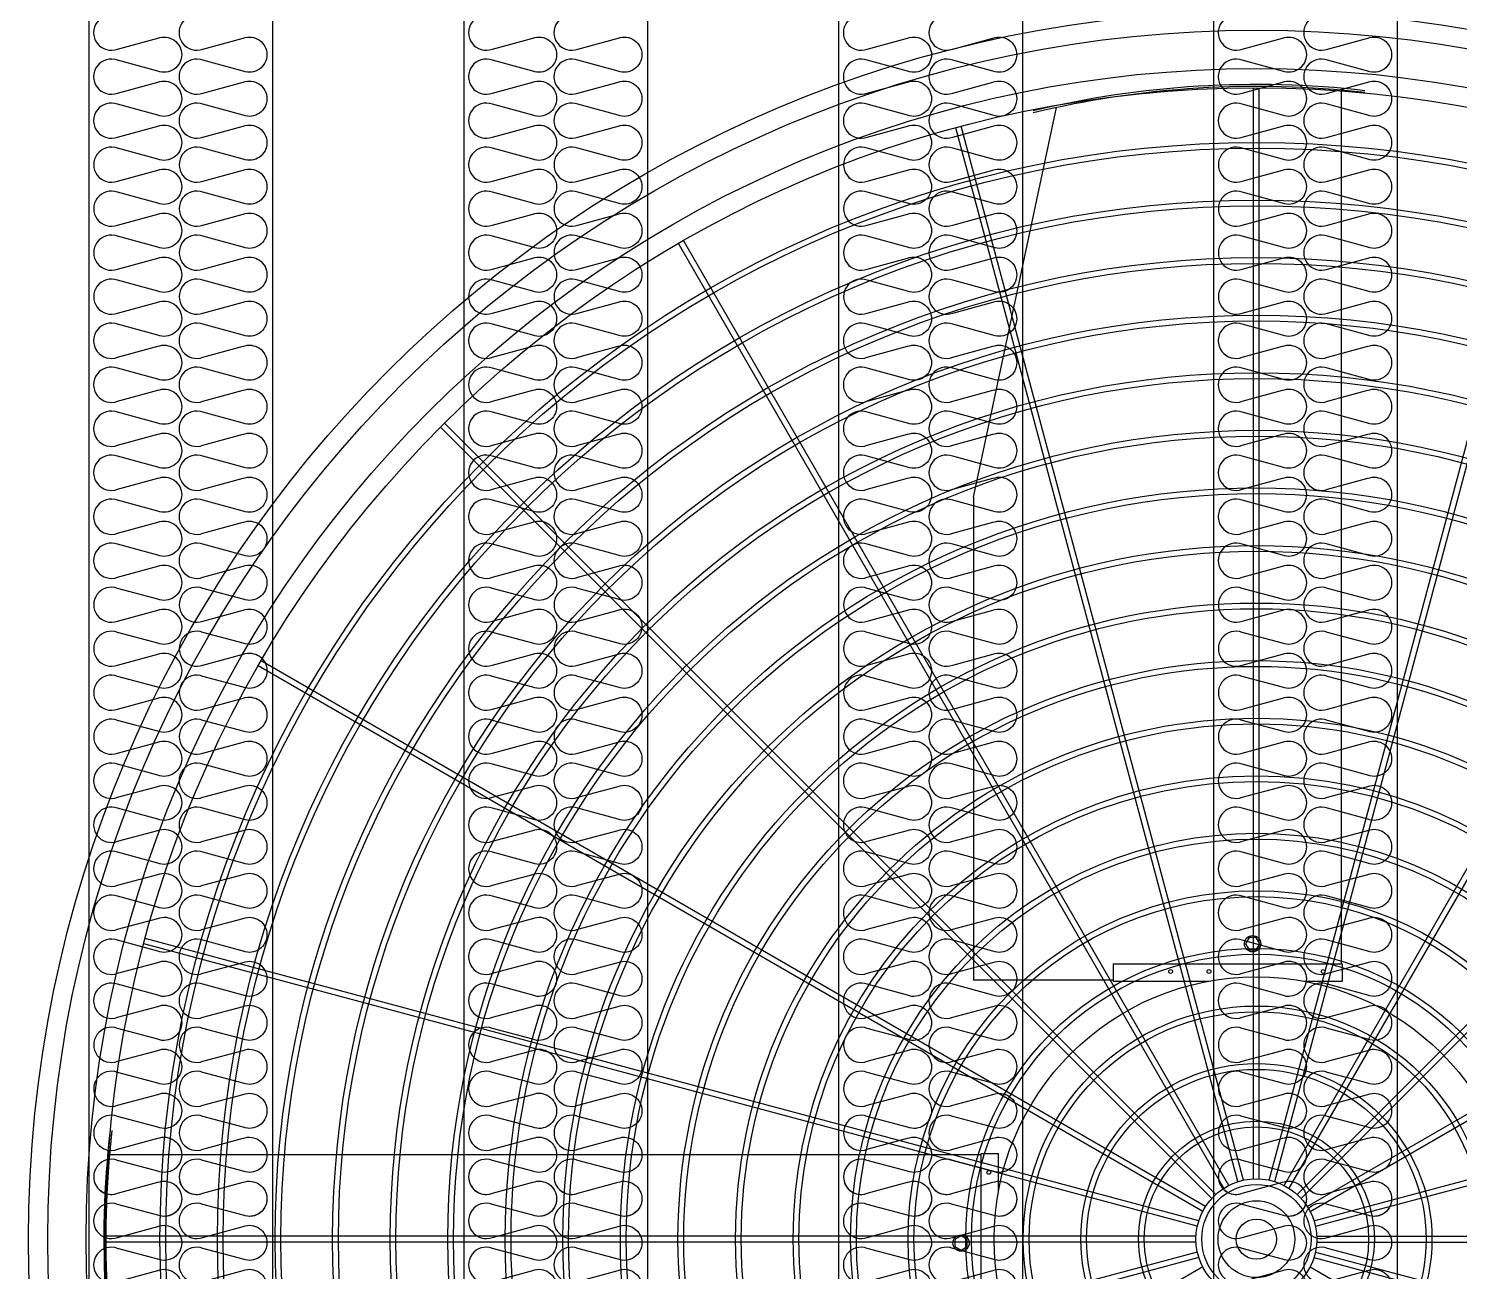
# Model space of a CAD drawing. Header units: millimetres. Extents: x 2911 to 32318, y 2586 to 23381.
# Drawn here: x 7584 to 8752, y 10757 to 11771 of the extents above; entities that cross this region are included whole.
import ezdxf

# ---------------------------------------------------------------- set-up
doc = ezdxf.new("R2010")
doc.units = ezdxf.units.MM
for name, color, linetype in [('LINE', 7, 'Continuous'), ('SMS', 220, 'Continuous'), ('냉각탑', 4, 'Continuous')]:
    doc.layers.add(name, color=color, linetype=linetype)

# ---------------------------------------------------------------- blocks, each defined once
blk = doc.blocks.new('A$C1FB73ED1')
for p, q in [((1277, 1342.9), (1277, 2480)), ((1283, 1342.9), (1283, 2480)), ((1260.8, 1340), (966.5, 2438.3)), ((1266.6, 1341.6), (972.3, 2439.9)), ((1293.4, 1341.6), (1587.7, 2439.9)), ((1299.2, 1340), (1593.5, 2438.3)), ((1245.9, 1333), (677.4, 2317.7)), ((1251.1, 1336), (682.6, 2320.7)), ((1308.9, 1336), (1877.4, 2320.7)), ((1314.1, 1333), (1882.6, 2317.7)), ((1233.4, 1322.4), (429.4, 2126.4)), ((1237.6, 1326.6), (433.6, 2130.6)), ((1322.4, 1326.6), (2126.4, 2130.6)), ((1326.6, 1322.4), (2130.6, 2126.4)), ((1227, 1314.1), (242.3, 1882.6)), ((1333, 1314.1), (2317.7, 1882.6)), ((1224, 1308.9), (239.3, 1877.4)), ((1336, 1308.9), (2320.7, 1877.4)), ((1218.4, 1293.4), (120.1, 1587.7)), ((1220, 1299.2), (121.7, 1593.5)), ((1340, 1299.2), (2438.3, 1593.5)), ((1341.6, 1293.4), (2439.9, 1587.7)), ((1217.1, 1283), (80, 1283)), ((1342.9, 1283), (2480, 1283)), ((1217.1, 1277), (80, 1277)), ((1342.9, 1277), (2480, 1277)), ((1218.4, 1266.6), (120.1, 972.3)), ((1220, 1260.8), (121.7, 966.5)), ((1340, 1260.8), (2438.3, 966.5)), ((1341.6, 1266.6), (2439.9, 972.3)), ((1224, 1251.1), (239.3, 682.6)), ((1336, 1251.1), (2320.7, 682.6))]:
    blk.add_line(p, q)
for radius in [1280, 1260, 1220, 1200]:
    blk.add_circle((1280, 1280), radius)
at = {"ltscale": 5}
for radius in [1143, 1137, 1083, 1077, 1023, 1017, 963, 957, 903, 897, 843, 837, 783, 777, 723, 717, 663, 657, 603, 597, 543, 537, 483, 477, 423, 417, 363, 357, 303, 297, 243, 237, 183, 177, 123, 117, 63, 57, 40, 21]:
    blk.add_circle((1280, 1280), radius, dxfattribs=at)
at = {"color": 7}
blk.add_circle((1280, 1280), 273.5, dxfattribs=at)
at = {"layer": 'LINE', "color": 7}
for p, q in [((1368.2, 2477.5), (1368.2, 1567)), ((985.2, 2053.4), (1071.5, 2459.4)), ((985.2, 2053.4), (985.2, 1550)), ((1130.8, 1567), (1369.4, 1567)), ((1130.8, 1567), (1369.4, 1567)), ((1130.8, 1567), (1130.8, 1549)), ((1130.8, 1567), (1130.8, 1549)), ((1369.4, 1567), (1369.4, 1549)), ((1369.4, 1567), (1369.4, 1549)), ((1130.8, 1550), (985.2, 1550)), ((1130.8, 1550), (985.2, 1550)), ((1130.8, 1549), (1230.5, 1549)), ((1130.8, 1549), (1230.5, 1549)), ((1329.5, 1549), (1369.4, 1549)), ((1329.5, 1549), (1369.4, 1549)), ((84.4, 1368.2), (993, 1368.2)), ((84.4, 1368.2), (993, 1368.2)), ((993, 1130.8), (993, 1369.4)), ((993, 1130.8), (993, 1369.4)), ((993, 1369.4), (1011, 1369.4)), ((993, 1369.4), (1011, 1369.4)), ((993, 1130.8), (993, 1369.4)), ((993, 1130.8), (993, 1369.4)), ((993, 1369.4), (1011, 1369.4)), ((993, 1369.4), (1011, 1369.4)), ((1011, 1329.5), (1011, 1369.4)), ((1011, 1329.5), (1011, 1369.4)), ((1011, 1329.5), (1011, 1369.4)), ((1011, 1329.5), (1011, 1369.4))]:
    blk.add_line(p, q, dxfattribs=at)
for points in [[(1272.3, 1594.4), (1268.5, 1587.9), (1272.3, 1581.4), (1279.8, 1581.4), (1283.5, 1587.9), (1279.8, 1594.4)], [(1272.3, 1594.4), (1268.5, 1587.9), (1272.3, 1581.4), (1279.8, 1581.4), (1283.5, 1587.9), (1279.8, 1594.4)], [(965.6, 1272.3), (972.1, 1268.5), (978.6, 1272.3), (978.6, 1279.8), (972.1, 1283.5), (965.6, 1279.8)], [(965.6, 1272.3), (972.1, 1268.5), (978.6, 1272.3), (978.6, 1279.8), (972.1, 1283.5), (965.6, 1279.8)], [(965.6, 1272.3), (972.1, 1268.5), (978.6, 1272.3), (978.6, 1279.8), (972.1, 1283.5), (965.6, 1279.8)], [(965.6, 1272.3), (972.1, 1268.5), (978.6, 1272.3), (978.6, 1279.8), (972.1, 1283.5), (965.6, 1279.8)]]:
    blk.add_lwpolyline(points, close=True, dxfattribs=at)
for centre, radius in [((1276, 1587.9), 8.5), ((1276, 1587.9), 8.5), ((1190.6, 1559), 2), ((1190.6, 1559), 2), ((1230.6, 1559), 2), ((1230.6, 1559), 2), ((1349.6, 1559), 2), ((1349.6, 1559), 2), ((1001, 1349.6), 2), ((1001, 1349.6), 2), ((1001, 1349.6), 2), ((1001, 1349.6), 2), ((972.1, 1276), 8.5), ((972.1, 1276), 8.5), ((972.1, 1276), 8.5), ((972.1, 1276), 8.5)]:
    blk.add_circle(centre, radius, dxfattribs=at)
for centre, radius, start, end in [((1280, 1483.4), 1000, 83.5007, 103.4595), ((1280, 1483.4), 998, 83.4876, 103.487), ((1078.5, 1280), 1000, 173.5007, 193.4595), ((1078.5, 1280), 998, 173.4876, 193.487)]:
    blk.add_arc(centre, radius, start, end, dxfattribs=at)
blk = doc.blocks.new('3')
at = {"color": 7}
for p, q in [((7633.2, 12271.8), (7633.2, 9311.1)), ((7783.2, 12271.8), (7783.2, 9311.1)), ((7939.2, 12271.8), (7939.2, 9311.1)), ((8089.2, 12271.8), (8089.2, 9311.1)), ((8245.2, 12271.8), (8245.2, 9311.1)), ((8395.2, 12271.8), (8395.2, 9311.1)), ((8551.2, 12271.8), (8551.2, 9311.1)), ((8701.2, 12271.8), (8701.2, 9311.1))]:
    blk.add_line(p, q, dxfattribs=at)
at = {"layer": 'SMS', "color": 5}
for points in [[(7656.6, 11781, 1.449198), (7656.6, 11754.1), (7689.5, 11763, -0.524856), (7709, 11749.6, -0.524856), (7689.5, 11736.2), (7656.6, 11745.1, 1.449198), (7656.6, 11718.2), (7689.5, 11727.1, -0.524856), (7709, 11713.7, -0.524856), (7689.5, 11700.2), (7656.6, 11709.2, 1.449198), (7656.6, 11682.3), (7689.5, 11691.2, -0.524856), (7709, 11677.8, -0.524856), (7689.5, 11664.3), (7656.6, 11673.2, 1.449198), (7656.6, 11646.4), (7689.5, 11655.3, -0.524856), (7709, 11641.9, -0.524856), (7689.5, 11628.4), (7656.6, 11637.3, 1.449198), (7656.6, 11610.5), (7689.5, 11619.4, -0.524856), (7709, 11605.9, -0.524856), (7689.5, 11592.5), (7656.6, 11601.4, 1.449198), (7656.6, 11574.6), (7689.5, 11583.5, -0.524856), (7709, 11570, -0.524856), (7689.5, 11556.6), (7656.6, 11565.5, 1.449198), (7656.6, 11538.7), (7689.5, 11547.6, -0.524856), (7709, 11534.1, -0.524856), (7689.5, 11520.7), (7656.6, 11529.6, 1.449198), (7656.6, 11502.7), (7689.5, 11511.6, -0.524856), (7709, 11498.2, -0.524856), (7689.5, 11484.8), (7656.6, 11493.7, 1.449198), (7656.6, 11466.8), (7689.5, 11475.7, -0.524856), (7709, 11462.3, -0.524856), (7689.5, 11448.9), (7656.6, 11457.8, 1.449198), (7656.6, 11430.9), (7689.5, 11439.8, -0.524856), (7709, 11426.4, -0.524856), (7689.5, 11413), (7656.6, 11421.9, 1.449198), (7656.6, 11395), (7689.5, 11403.9, -0.524856), (7709, 11390.5, -0.524856), (7689.5, 11377.1), (7656.6, 11386, 1.449198), (7656.6, 11359.1), (7689.5, 11368, -0.524856), (7709, 11354.6, -0.524856), (7689.5, 11341.1), (7656.6, 11350.1, 1.449198), (7656.6, 11323.2), (7689.5, 11332.1, -0.524856), (7709, 11318.7, -0.524856), (7689.5, 11305.2), (7656.6, 11314.1, 1.449198), (7656.6, 11287.3), (7689.5, 11296.2, -0.524856), (7709, 11282.8, -0.524856), (7689.5, 11269.3), (7656.6, 11278.2, 1.449198), (7656.6, 11251.4), (7689.5, 11260.3, -0.524856), (7709, 11246.8, -0.524856), (7689.5, 11233.4), (7656.6, 11242.3, 1.449198), (7656.6, 11215.5), (7689.5, 11224.4, -0.524856), (7709, 11210.9, -0.524856), (7689.5, 11197.5), (7656.6, 11206.4, 1.449198), (7656.6, 11179.6), (7689.5, 11188.5, -0.524856), (7709, 11175, -0.524856), (7689.5, 11161.6), (7656.6, 11170.5, 1.449198), (7656.6, 11143.6), (7689.5, 11152.5, -0.524856), (7709, 11139.1, -0.524856), (7689.5, 11125.7), (7656.6, 11134.6, 1.449198), (7656.6, 11107.7), (7689.5, 11116.6, -0.524856), (7709, 11103.2, -0.524856), (7689.5, 11089.8), (7656.6, 11098.7, 1.449198), (7656.6, 11071.8), (7689.5, 11080.7, -0.524856), (7709, 11067.3, -0.524856), (7689.5, 11053.9), (7656.6, 11062.8, 1.449198), (7656.6, 11035.9), (7689.5, 11044.8, -0.524856), (7709, 11031.4, -0.524856), (7689.5, 11018), (7656.6, 11026.9, 1.449198), (7656.6, 11000), (7689.5, 11008.9, -0.524856), (7709, 10995.5, -0.524856), (7689.5, 10982), (7656.6, 10991, 1.449198), (7656.6, 10964.1), (7689.5, 10973, -0.524856), (7709, 10959.6, -0.524856), (7689.5, 10946.1), (7656.6, 10955, 1.449198), (7656.6, 10928.2), (7689.5, 10937.1, -0.524856), (7709, 10923.7, -0.524856), (7689.5, 10910.2), (7656.6, 10919.1, 1.449198), (7656.6, 10892.3), (7689.5, 10901.2, -0.524856), (7709, 10887.7, -0.524856), (7689.5, 10874.3), (7656.6, 10883.2, 1.449198), (7656.6, 10856.4), (7689.5, 10865.3, -0.524856), (7709, 10851.8, -0.524856), (7689.5, 10838.4), (7656.6, 10847.3, 1.449198), (7656.6, 10820.5), (7689.5, 10829.4, -0.524856), (7709, 10815.9, -0.417249), (7694.5, 10801.6)], [(7726.3, 11781, 1.449198), (7726.3, 11754.1), (7759.2, 11763, -0.524856), (7778.6, 11749.6, -0.524856), (7759.2, 11736.2), (7726.3, 11745.1, 1.449198), (7726.3, 11718.2), (7759.2, 11727.1, -0.524856), (7778.6, 11713.7, -0.524856), (7759.2, 11700.2), (7726.3, 11709.2, 1.449198), (7726.3, 11682.3), (7759.2, 11691.2, -0.524856), (7778.6, 11677.8, -0.524856), (7759.2, 11664.3), (7726.3, 11673.2, 1.449198), (7726.3, 11646.4), (7759.2, 11655.3, -0.524856), (7778.6, 11641.9, -0.524856), (7759.2, 11628.4), (7726.3, 11637.3, 1.449198), (7726.3, 11610.5), (7759.2, 11619.4, -0.524856), (7778.6, 11605.9, -0.524856), (7759.2, 11592.5), (7726.3, 11601.4, 1.449198), (7726.3, 11574.6), (7759.2, 11583.5, -0.524856), (7778.6, 11570, -0.524856), (7759.2, 11556.6), (7726.3, 11565.5, 1.449198), (7726.3, 11538.7), (7759.2, 11547.6, -0.524856), (7778.6, 11534.1, -0.524856), (7759.2, 11520.7), (7726.3, 11529.6, 1.449198), (7726.3, 11502.7), (7759.2, 11511.6, -0.524856), (7778.6, 11498.2, -0.524856), (7759.2, 11484.8), (7726.3, 11493.7, 1.449198), (7726.3, 11466.8), (7759.2, 11475.7, -0.524856), (7778.6, 11462.3, -0.524856), (7759.2, 11448.9), (7726.3, 11457.8, 1.449198), (7726.3, 11430.9), (7759.2, 11439.8, -0.524856), (7778.6, 11426.4, -0.524856), (7759.2, 11413), (7726.3, 11421.9, 1.449198), (7726.3, 11395), (7759.2, 11403.9, -0.524856), (7778.6, 11390.5, -0.524856), (7759.2, 11377.1), (7726.3, 11386, 1.449198), (7726.3, 11359.1), (7759.2, 11368, -0.524856), (7778.6, 11354.6, -0.524856), (7759.2, 11341.1), (7726.3, 11350.1, 1.449198), (7726.3, 11323.2), (7759.2, 11332.1, -0.524856), (7778.6, 11318.7, -0.524856), (7759.2, 11305.2), (7726.3, 11314.1, 1.449198), (7726.3, 11287.3), (7759.2, 11296.2, -0.524856), (7778.6, 11282.8, -0.524856), (7759.2, 11269.3), (7726.3, 11278.2, 1.449198), (7726.3, 11251.4), (7759.2, 11260.3, -0.524856), (7778.6, 11246.8, -0.524856), (7759.2, 11233.4), (7726.3, 11242.3, 1.449198), (7726.3, 11215.5), (7759.2, 11224.4, -0.524856), (7778.6, 11210.9, -0.524856), (7759.2, 11197.5), (7726.3, 11206.4, 1.449198), (7726.3, 11179.6), (7759.2, 11188.5, -0.524856), (7778.6, 11175, -0.524856), (7759.2, 11161.6), (7726.3, 11170.5, 1.449198), (7726.3, 11143.6), (7759.2, 11152.5, -0.524856), (7778.6, 11139.1, -0.524856), (7759.2, 11125.7), (7726.3, 11134.6, 1.449198), (7726.3, 11107.7), (7759.2, 11116.6, -0.524856), (7778.6, 11103.2, -0.524856), (7759.2, 11089.8), (7726.3, 11098.7, 1.449198), (7726.3, 11071.8), (7759.2, 11080.7, -0.524856), (7778.6, 11067.3, -0.524856), (7759.2, 11053.9), (7726.3, 11062.8, 1.449198), (7726.3, 11035.9), (7759.2, 11044.8, -0.524856), (7778.6, 11031.4, -0.524856), (7759.2, 11018), (7726.3, 11026.9, 1.449198), (7726.3, 11000), (7759.2, 11008.9, -0.524856), (7778.6, 10995.5, -0.524856), (7759.2, 10982), (7726.3, 10991, 1.449198), (7726.3, 10964.1), (7759.2, 10973, -0.524856), (7778.6, 10959.6, -0.524856), (7759.2, 10946.1), (7726.3, 10955, 1.449198), (7726.3, 10928.2), (7759.2, 10937.1, -0.524856), (7778.6, 10923.7, -0.524856), (7759.2, 10910.2), (7726.3, 10919.1, 1.449198), (7726.3, 10892.3), (7759.2, 10901.2, -0.524856), (7778.6, 10887.7, -0.524856), (7759.2, 10874.3), (7726.3, 10883.2, 1.449198), (7726.3, 10856.4), (7759.2, 10865.3, -0.524856), (7778.6, 10851.8, -0.524856), (7759.2, 10838.4), (7726.3, 10847.3, 1.449198), (7726.3, 10820.5), (7759.2, 10829.4, -0.524856), (7778.6, 10815.9, -0.417249), (7764.1, 10801.6)], [(7962.6, 11781, 1.449198), (7962.6, 11754.1), (7995.5, 11763, -0.524856), (8015, 11749.6, -0.524856), (7995.5, 11736.2), (7962.6, 11745.1, 1.449198), (7962.6, 11718.2), (7995.5, 11727.1, -0.524856), (8015, 11713.7, -0.524856), (7995.5, 11700.2), (7962.6, 11709.2, 1.449198), (7962.6, 11682.3), (7995.5, 11691.2, -0.524856), (8015, 11677.8, -0.524856), (7995.5, 11664.3), (7962.6, 11673.2, 1.449198), (7962.6, 11646.4), (7995.5, 11655.3, -0.524856), (8015, 11641.9, -0.524856), (7995.5, 11628.4), (7962.6, 11637.3, 1.449198), (7962.6, 11610.5), (7995.5, 11619.4, -0.524856), (8015, 11605.9, -0.524856), (7995.5, 11592.5), (7962.6, 11601.4, 1.449198), (7962.6, 11574.6), (7995.5, 11583.5, -0.524856), (8015, 11570, -0.524856), (7995.5, 11556.6), (7962.6, 11565.5, 1.449198), (7962.6, 11538.7), (7995.5, 11547.6, -0.524856), (8015, 11534.1, -0.524856), (7995.5, 11520.7), (7962.6, 11529.6, 1.449198), (7962.6, 11502.7), (7995.5, 11511.6, -0.524856), (8015, 11498.2, -0.524856), (7995.5, 11484.8), (7962.6, 11493.7, 1.449198), (7962.6, 11466.8), (7995.5, 11475.7, -0.524856), (8015, 11462.3, -0.524856), (7995.5, 11448.9), (7962.6, 11457.8, 1.449198), (7962.6, 11430.9), (7995.5, 11439.8, -0.524856), (8015, 11426.4, -0.524856), (7995.5, 11413), (7962.6, 11421.9, 1.449198), (7962.6, 11395), (7995.5, 11403.9, -0.524856), (8015, 11390.5, -0.524856), (7995.5, 11377.1), (7962.6, 11386, 1.449198), (7962.6, 11359.1), (7995.5, 11368, -0.524856), (8015, 11354.6, -0.524856), (7995.5, 11341.1), (7962.6, 11350.1, 1.449198), (7962.6, 11323.2), (7995.5, 11332.1, -0.524856), (8015, 11318.7, -0.524856), (7995.5, 11305.2), (7962.6, 11314.1, 1.449198), (7962.6, 11287.3), (7995.5, 11296.2, -0.524856), (8015, 11282.8, -0.524856), (7995.5, 11269.3), (7962.6, 11278.2, 1.449198), (7962.6, 11251.4), (7995.5, 11260.3, -0.524856), (8015, 11246.8, -0.524856), (7995.5, 11233.4), (7962.6, 11242.3, 1.449198), (7962.6, 11215.5), (7995.5, 11224.4, -0.524856), (8015, 11210.9, -0.524856), (7995.5, 11197.5), (7962.6, 11206.4, 1.449198), (7962.6, 11179.6), (7995.5, 11188.5, -0.524856), (8015, 11175, -0.524856), (7995.5, 11161.6), (7962.6, 11170.5, 1.449198), (7962.6, 11143.6), (7995.5, 11152.5, -0.524856), (8015, 11139.1, -0.524856), (7995.5, 11125.7), (7962.6, 11134.6, 1.449198), (7962.6, 11107.7), (7995.5, 11116.6, -0.524856), (8015, 11103.2, -0.524856), (7995.5, 11089.8), (7962.6, 11098.7, 1.449198), (7962.6, 11071.8), (7995.5, 11080.7, -0.524856), (8015, 11067.3, -0.524856), (7995.5, 11053.9), (7962.6, 11062.8, 1.449198), (7962.6, 11035.9), (7995.5, 11044.8, -0.524856), (8015, 11031.4, -0.524856), (7995.5, 11018), (7962.6, 11026.9, 1.449198), (7962.6, 11000), (7995.5, 11008.9, -0.524856), (8015, 10995.5, -0.524856), (7995.5, 10982), (7962.6, 10991, 1.449198), (7962.6, 10964.1), (7995.5, 10973, -0.524856), (8015, 10959.6, -0.524856), (7995.5, 10946.1), (7962.6, 10955, 1.449198), (7962.6, 10928.2), (7995.5, 10937.1, -0.524856), (8015, 10923.7, -0.524856), (7995.5, 10910.2), (7962.6, 10919.1, 1.449198), (7962.6, 10892.3), (7995.5, 10901.2, -0.524856), (8015, 10887.7, -0.524856), (7995.5, 10874.3), (7962.6, 10883.2, 1.449198), (7962.6, 10856.4), (7995.5, 10865.3, -0.524856), (8015, 10851.8, -0.524856), (7995.5, 10838.4), (7962.6, 10847.3, 1.449198), (7962.6, 10820.5), (7995.5, 10829.4, -0.524856), (8015, 10815.9, -0.417249), (8000.5, 10801.6)], [(8032.3, 11781, 1.449198), (8032.3, 11754.1), (8065.2, 11763, -0.524856), (8084.6, 11749.6, -0.524856), (8065.2, 11736.2), (8032.3, 11745.1, 1.449198), (8032.3, 11718.2), (8065.2, 11727.1, -0.524856), (8084.6, 11713.7, -0.524856), (8065.2, 11700.2), (8032.3, 11709.2, 1.449198), (8032.3, 11682.3), (8065.2, 11691.2, -0.524856), (8084.6, 11677.8, -0.524856), (8065.2, 11664.3), (8032.3, 11673.2, 1.449198), (8032.3, 11646.4), (8065.2, 11655.3, -0.524856), (8084.6, 11641.9, -0.524856), (8065.2, 11628.4), (8032.3, 11637.3, 1.449198), (8032.3, 11610.5), (8065.2, 11619.4, -0.524856), (8084.6, 11605.9, -0.524856), (8065.2, 11592.5), (8032.3, 11601.4, 1.449198), (8032.3, 11574.6), (8065.2, 11583.5, -0.524856), (8084.6, 11570, -0.524856), (8065.2, 11556.6), (8032.3, 11565.5, 1.449198), (8032.3, 11538.7), (8065.2, 11547.6, -0.524856), (8084.6, 11534.1, -0.524856), (8065.2, 11520.7), (8032.3, 11529.6, 1.449198), (8032.3, 11502.7), (8065.2, 11511.6, -0.524856), (8084.6, 11498.2, -0.524856), (8065.2, 11484.8), (8032.3, 11493.7, 1.449198), (8032.3, 11466.8), (8065.2, 11475.7, -0.524856), (8084.6, 11462.3, -0.524856), (8065.2, 11448.9), (8032.3, 11457.8, 1.449198), (8032.3, 11430.9), (8065.2, 11439.8, -0.524856), (8084.6, 11426.4, -0.524856), (8065.2, 11413), (8032.3, 11421.9, 1.449198), (8032.3, 11395), (8065.2, 11403.9, -0.524856), (8084.6, 11390.5, -0.524856), (8065.2, 11377.1), (8032.3, 11386, 1.449198), (8032.3, 11359.1), (8065.2, 11368, -0.524856), (8084.6, 11354.6, -0.524856), (8065.2, 11341.1), (8032.3, 11350.1, 1.449198), (8032.3, 11323.2), (8065.2, 11332.1, -0.524856), (8084.6, 11318.7, -0.524856), (8065.2, 11305.2), (8032.3, 11314.1, 1.449198), (8032.3, 11287.3), (8065.2, 11296.2, -0.524856), (8084.6, 11282.8, -0.524856), (8065.2, 11269.3), (8032.3, 11278.2, 1.449198), (8032.3, 11251.4), (8065.2, 11260.3, -0.524856), (8084.6, 11246.8, -0.524856), (8065.2, 11233.4), (8032.3, 11242.3, 1.449198), (8032.3, 11215.5), (8065.2, 11224.4, -0.524856), (8084.6, 11210.9, -0.524856), (8065.2, 11197.5), (8032.3, 11206.4, 1.449198), (8032.3, 11179.6), (8065.2, 11188.5, -0.524856), (8084.6, 11175, -0.524856), (8065.2, 11161.6), (8032.3, 11170.5, 1.449198), (8032.3, 11143.6), (8065.2, 11152.5, -0.524856), (8084.6, 11139.1, -0.524856), (8065.2, 11125.7), (8032.3, 11134.6, 1.449198), (8032.3, 11107.7), (8065.2, 11116.6, -0.524856), (8084.6, 11103.2, -0.524856), (8065.2, 11089.8), (8032.3, 11098.7, 1.449198), (8032.3, 11071.8), (8065.2, 11080.7, -0.524856), (8084.6, 11067.3, -0.524856), (8065.2, 11053.9), (8032.3, 11062.8, 1.449198), (8032.3, 11035.9), (8065.2, 11044.8, -0.524856), (8084.6, 11031.4, -0.524856), (8065.2, 11018), (8032.3, 11026.9, 1.449198), (8032.3, 11000), (8065.2, 11008.9, -0.524856), (8084.6, 10995.5, -0.524856), (8065.2, 10982), (8032.3, 10991, 1.449198), (8032.3, 10964.1), (8065.2, 10973, -0.524856), (8084.6, 10959.6, -0.524856), (8065.2, 10946.1), (8032.3, 10955, 1.449198), (8032.3, 10928.2), (8065.2, 10937.1, -0.524856), (8084.6, 10923.7, -0.524856), (8065.2, 10910.2), (8032.3, 10919.1, 1.449198), (8032.3, 10892.3), (8065.2, 10901.2, -0.524856), (8084.6, 10887.7, -0.524856), (8065.2, 10874.3), (8032.3, 10883.2, 1.449198), (8032.3, 10856.4), (8065.2, 10865.3, -0.524856), (8084.6, 10851.8, -0.524856), (8065.2, 10838.4), (8032.3, 10847.3, 1.449198), (8032.3, 10820.5), (8065.2, 10829.4, -0.524856), (8084.6, 10815.9, -0.417249), (8070.1, 10801.6)], [(8268.6, 11781, 1.449198), (8268.6, 11754.1), (8301.5, 11763, -0.524856), (8321, 11749.6, -0.524856), (8301.5, 11736.2), (8268.6, 11745.1, 1.449198), (8268.6, 11718.2), (8301.5, 11727.1, -0.524856), (8321, 11713.7, -0.524856), (8301.5, 11700.2), (8268.6, 11709.2, 1.449198), (8268.6, 11682.3), (8301.5, 11691.2, -0.524856), (8321, 11677.8, -0.524856), (8301.5, 11664.3), (8268.6, 11673.2, 1.449198), (8268.6, 11646.4), (8301.5, 11655.3, -0.524856), (8321, 11641.9, -0.524856), (8301.5, 11628.4), (8268.6, 11637.3, 1.449198), (8268.6, 11610.5), (8301.5, 11619.4, -0.524856), (8321, 11605.9, -0.524856), (8301.5, 11592.5), (8268.6, 11601.4, 1.449198), (8268.6, 11574.6), (8301.5, 11583.5, -0.524856), (8321, 11570, -0.524856), (8301.5, 11556.6), (8268.6, 11565.5, 1.449198), (8268.6, 11538.7), (8301.5, 11547.6, -0.524856), (8321, 11534.1, -0.524856), (8301.5, 11520.7), (8268.6, 11529.6, 1.449198), (8268.6, 11502.7), (8301.5, 11511.6, -0.524856), (8321, 11498.2, -0.524856), (8301.5, 11484.8), (8268.6, 11493.7, 1.449198), (8268.6, 11466.8), (8301.5, 11475.7, -0.524856), (8321, 11462.3, -0.524856), (8301.5, 11448.9), (8268.6, 11457.8, 1.449198), (8268.6, 11430.9), (8301.5, 11439.8, -0.524856), (8321, 11426.4, -0.524856), (8301.5, 11413), (8268.6, 11421.9, 1.449198), (8268.6, 11395), (8301.5, 11403.9, -0.524856), (8321, 11390.5, -0.524856), (8301.5, 11377.1), (8268.6, 11386, 1.449198), (8268.6, 11359.1), (8301.5, 11368, -0.524856), (8321, 11354.6, -0.524856), (8301.5, 11341.1), (8268.6, 11350.1, 1.449198), (8268.6, 11323.2), (8301.5, 11332.1, -0.524856), (8321, 11318.7, -0.524856), (8301.5, 11305.2), (8268.6, 11314.1, 1.449198), (8268.6, 11287.3), (8301.5, 11296.2, -0.524856), (8321, 11282.8, -0.524856), (8301.5, 11269.3), (8268.6, 11278.2, 1.449198), (8268.6, 11251.4), (8301.5, 11260.3, -0.524856), (8321, 11246.8, -0.524856), (8301.5, 11233.4), (8268.6, 11242.3, 1.449198), (8268.6, 11215.5), (8301.5, 11224.4, -0.524856), (8321, 11210.9, -0.524856), (8301.5, 11197.5), (8268.6, 11206.4, 1.449198), (8268.6, 11179.6), (8301.5, 11188.5, -0.524856), (8321, 11175, -0.524856), (8301.5, 11161.6), (8268.6, 11170.5, 1.449198), (8268.6, 11143.6), (8301.5, 11152.5, -0.524856), (8321, 11139.1, -0.524856), (8301.5, 11125.7), (8268.6, 11134.6, 1.449198), (8268.6, 11107.7), (8301.5, 11116.6, -0.524856), (8321, 11103.2, -0.524856), (8301.5, 11089.8), (8268.6, 11098.7, 1.449198), (8268.6, 11071.8), (8301.5, 11080.7, -0.524856), (8321, 11067.3, -0.524856), (8301.5, 11053.9), (8268.6, 11062.8, 1.449198), (8268.6, 11035.9), (8301.5, 11044.8, -0.524856), (8321, 11031.4, -0.524856), (8301.5, 11018), (8268.6, 11026.9, 1.449198), (8268.6, 11000), (8301.5, 11008.9, -0.524856), (8321, 10995.5, -0.524856), (8301.5, 10982), (8268.6, 10991, 1.449198), (8268.6, 10964.1), (8301.5, 10973, -0.524856), (8321, 10959.6, -0.524856), (8301.5, 10946.1), (8268.6, 10955, 1.449198), (8268.6, 10928.2), (8301.5, 10937.1, -0.524856), (8321, 10923.7, -0.524856), (8301.5, 10910.2), (8268.6, 10919.1, 1.449198), (8268.6, 10892.3), (8301.5, 10901.2, -0.524856), (8321, 10887.7, -0.524856), (8301.5, 10874.3), (8268.6, 10883.2, 1.449198), (8268.6, 10856.4), (8301.5, 10865.3, -0.524856), (8321, 10851.8, -0.524856), (8301.5, 10838.4), (8268.6, 10847.3, 1.449198), (8268.6, 10820.5), (8301.5, 10829.4, -0.524856), (8321, 10815.9, -0.417249), (8306.5, 10801.6)], [(8338.3, 11781, 1.449198), (8338.3, 11754.1), (8371.2, 11763, -0.524856), (8390.6, 11749.6, -0.524856), (8371.2, 11736.2), (8338.3, 11745.1, 1.449198), (8338.3, 11718.2), (8371.2, 11727.1, -0.524856), (8390.6, 11713.7, -0.524856), (8371.2, 11700.2), (8338.3, 11709.2, 1.449198), (8338.3, 11682.3), (8371.2, 11691.2, -0.524856), (8390.6, 11677.8, -0.524856), (8371.2, 11664.3), (8338.3, 11673.2, 1.449198), (8338.3, 11646.4), (8371.2, 11655.3, -0.524856), (8390.6, 11641.9, -0.524856), (8371.2, 11628.4), (8338.3, 11637.3, 1.449198), (8338.3, 11610.5), (8371.2, 11619.4, -0.524856), (8390.6, 11605.9, -0.524856), (8371.2, 11592.5), (8338.3, 11601.4, 1.449198), (8338.3, 11574.6), (8371.2, 11583.5, -0.524856), (8390.6, 11570, -0.524856), (8371.2, 11556.6), (8338.3, 11565.5, 1.449198), (8338.3, 11538.7), (8371.2, 11547.6, -0.524856), (8390.6, 11534.1, -0.524856), (8371.2, 11520.7), (8338.3, 11529.6, 1.449198), (8338.3, 11502.7), (8371.2, 11511.6, -0.524856), (8390.6, 11498.2, -0.524856), (8371.2, 11484.8), (8338.3, 11493.7, 1.449198), (8338.3, 11466.8), (8371.2, 11475.7, -0.524856), (8390.6, 11462.3, -0.524856), (8371.2, 11448.9), (8338.3, 11457.8, 1.449198), (8338.3, 11430.9), (8371.2, 11439.8, -0.524856), (8390.6, 11426.4, -0.524856), (8371.2, 11413), (8338.3, 11421.9, 1.449198), (8338.3, 11395), (8371.2, 11403.9, -0.524856), (8390.6, 11390.5, -0.524856), (8371.2, 11377.1), (8338.3, 11386, 1.449198), (8338.3, 11359.1), (8371.2, 11368, -0.524856), (8390.6, 11354.6, -0.524856), (8371.2, 11341.1), (8338.3, 11350.1, 1.449198), (8338.3, 11323.2), (8371.2, 11332.1, -0.524856), (8390.6, 11318.7, -0.524856), (8371.2, 11305.2), (8338.3, 11314.1, 1.449198), (8338.3, 11287.3), (8371.2, 11296.2, -0.524856), (8390.6, 11282.8, -0.524856), (8371.2, 11269.3), (8338.3, 11278.2, 1.449198), (8338.3, 11251.4), (8371.2, 11260.3, -0.524856), (8390.6, 11246.8, -0.524856), (8371.2, 11233.4), (8338.3, 11242.3, 1.449198), (8338.3, 11215.5), (8371.2, 11224.4, -0.524856), (8390.6, 11210.9, -0.524856), (8371.2, 11197.5), (8338.3, 11206.4, 1.449198), (8338.3, 11179.6), (8371.2, 11188.5, -0.524856), (8390.6, 11175, -0.524856), (8371.2, 11161.6), (8338.3, 11170.5, 1.449198), (8338.3, 11143.6), (8371.2, 11152.5, -0.524856), (8390.6, 11139.1, -0.524856), (8371.2, 11125.7), (8338.3, 11134.6, 1.449198), (8338.3, 11107.7), (8371.2, 11116.6, -0.524856), (8390.6, 11103.2, -0.524856), (8371.2, 11089.8), (8338.3, 11098.7, 1.449198), (8338.3, 11071.8), (8371.2, 11080.7, -0.524856), (8390.6, 11067.3, -0.524856), (8371.2, 11053.9), (8338.3, 11062.8, 1.449198), (8338.3, 11035.9), (8371.2, 11044.8, -0.524856), (8390.6, 11031.4, -0.524856), (8371.2, 11018), (8338.3, 11026.9, 1.449198), (8338.3, 11000), (8371.2, 11008.9, -0.524856), (8390.6, 10995.5, -0.524856), (8371.2, 10982), (8338.3, 10991, 1.449198), (8338.3, 10964.1), (8371.2, 10973, -0.524856), (8390.6, 10959.6, -0.524856), (8371.2, 10946.1), (8338.3, 10955, 1.449198), (8338.3, 10928.2), (8371.2, 10937.1, -0.524856), (8390.6, 10923.7, -0.524856), (8371.2, 10910.2), (8338.3, 10919.1, 1.449198), (8338.3, 10892.3), (8371.2, 10901.2, -0.524856), (8390.6, 10887.7, -0.524856), (8371.2, 10874.3), (8338.3, 10883.2, 1.449198), (8338.3, 10856.4), (8371.2, 10865.3, -0.524856), (8390.6, 10851.8, -0.524856), (8371.2, 10838.4), (8338.3, 10847.3, 1.449198), (8338.3, 10820.5), (8371.2, 10829.4, -0.524856), (8390.6, 10815.9, -0.417249), (8376.1, 10801.6)], [(8574.6, 11781, 1.449198), (8574.6, 11754.1), (8607.5, 11763, -0.524856), (8627, 11749.6, -0.524856), (8607.5, 11736.2), (8574.6, 11745.1, 1.449198), (8574.6, 11718.2), (8607.5, 11727.1, -0.524856), (8627, 11713.7, -0.524856), (8607.5, 11700.2), (8574.6, 11709.2, 1.449198), (8574.6, 11682.3), (8607.5, 11691.2, -0.524856), (8627, 11677.8, -0.524856), (8607.5, 11664.3), (8574.6, 11673.2, 1.449198), (8574.6, 11646.4), (8607.5, 11655.3, -0.524856), (8627, 11641.9, -0.524856), (8607.5, 11628.4), (8574.6, 11637.3, 1.449198), (8574.6, 11610.5), (8607.5, 11619.4, -0.524856), (8627, 11605.9, -0.524856), (8607.5, 11592.5), (8574.6, 11601.4, 1.449198), (8574.6, 11574.6), (8607.5, 11583.5, -0.524856), (8627, 11570, -0.524856), (8607.5, 11556.6), (8574.6, 11565.5, 1.449198), (8574.6, 11538.7), (8607.5, 11547.6, -0.524856), (8627, 11534.1, -0.524856), (8607.5, 11520.7), (8574.6, 11529.6, 1.449198), (8574.6, 11502.7), (8607.5, 11511.6, -0.524856), (8627, 11498.2, -0.524856), (8607.5, 11484.8), (8574.6, 11493.7, 1.449198), (8574.6, 11466.8), (8607.5, 11475.7, -0.524856), (8627, 11462.3, -0.524856), (8607.5, 11448.9), (8574.6, 11457.8, 1.449198), (8574.6, 11430.9), (8607.5, 11439.8, -0.524856), (8627, 11426.4, -0.524856), (8607.5, 11413), (8574.6, 11421.9, 1.449198), (8574.6, 11395), (8607.5, 11403.9, -0.524856), (8627, 11390.5, -0.524856), (8607.5, 11377.1), (8574.6, 11386, 1.449198), (8574.6, 11359.1), (8607.5, 11368, -0.524856), (8627, 11354.6, -0.524856), (8607.5, 11341.1), (8574.6, 11350.1, 1.449198), (8574.6, 11323.2), (8607.5, 11332.1, -0.524856), (8627, 11318.7, -0.524856), (8607.5, 11305.2), (8574.6, 11314.1, 1.449198), (8574.6, 11287.3), (8607.5, 11296.2, -0.524856), (8627, 11282.8, -0.524856), (8607.5, 11269.3), (8574.6, 11278.2, 1.449198), (8574.6, 11251.4), (8607.5, 11260.3, -0.524856), (8627, 11246.8, -0.524856), (8607.5, 11233.4), (8574.6, 11242.3, 1.449198), (8574.6, 11215.5), (8607.5, 11224.4, -0.524856), (8627, 11210.9, -0.524856), (8607.5, 11197.5), (8574.6, 11206.4, 1.449198), (8574.6, 11179.6), (8607.5, 11188.5, -0.524856), (8627, 11175, -0.524856), (8607.5, 11161.6), (8574.6, 11170.5, 1.449198), (8574.6, 11143.6), (8607.5, 11152.5, -0.524856), (8627, 11139.1, -0.524856), (8607.5, 11125.7), (8574.6, 11134.6, 1.449198), (8574.6, 11107.7), (8607.5, 11116.6, -0.524856), (8627, 11103.2, -0.524856), (8607.5, 11089.8), (8574.6, 11098.7, 1.449198), (8574.6, 11071.8), (8607.5, 11080.7, -0.524856), (8627, 11067.3, -0.524856), (8607.5, 11053.9), (8574.6, 11062.8, 1.449198), (8574.6, 11035.9), (8607.5, 11044.8, -0.524856), (8627, 11031.4, -0.524856), (8607.5, 11018), (8574.6, 11026.9, 1.449198), (8574.6, 11000), (8607.5, 11008.9, -0.524856), (8627, 10995.5, -0.524856), (8607.5, 10982), (8574.6, 10991, 1.449198), (8574.6, 10964.1), (8607.5, 10973, -0.524856), (8627, 10959.6, -0.524856), (8607.5, 10946.1), (8574.6, 10955, 1.449198), (8574.6, 10928.2), (8607.5, 10937.1, -0.524856), (8627, 10923.7, -0.524856), (8607.5, 10910.2), (8574.6, 10919.1, 1.449198), (8574.6, 10892.3), (8607.5, 10901.2, -0.524856), (8627, 10887.7, -0.524856), (8607.5, 10874.3), (8574.6, 10883.2, 1.449198), (8574.6, 10856.4), (8607.5, 10865.3, -0.524856), (8627, 10851.8, -0.524856), (8607.5, 10838.4), (8574.6, 10847.3, 1.449198), (8574.6, 10820.5), (8607.5, 10829.4, -0.524856), (8627, 10815.9, -0.417249), (8612.5, 10801.6)], [(8644.3, 11781, 1.449198), (8644.3, 11754.1), (8677.2, 11763, -0.524856), (8696.6, 11749.6, -0.524856), (8677.2, 11736.2), (8644.3, 11745.1, 1.449198), (8644.3, 11718.2), (8677.2, 11727.1, -0.524856), (8696.6, 11713.7, -0.524856), (8677.2, 11700.2), (8644.3, 11709.2, 1.449198), (8644.3, 11682.3), (8677.2, 11691.2, -0.524856), (8696.6, 11677.8, -0.524856), (8677.2, 11664.3), (8644.3, 11673.2, 1.449198), (8644.3, 11646.4), (8677.2, 11655.3, -0.524856), (8696.6, 11641.9, -0.524856), (8677.2, 11628.4), (8644.3, 11637.3, 1.449198), (8644.3, 11610.5), (8677.2, 11619.4, -0.524856), (8696.6, 11605.9, -0.524856), (8677.2, 11592.5), (8644.3, 11601.4, 1.449198), (8644.3, 11574.6), (8677.2, 11583.5, -0.524856), (8696.6, 11570, -0.524856), (8677.2, 11556.6), (8644.3, 11565.5, 1.449198), (8644.3, 11538.7), (8677.2, 11547.6, -0.524856), (8696.6, 11534.1, -0.524856), (8677.2, 11520.7), (8644.3, 11529.6, 1.449198), (8644.3, 11502.7), (8677.2, 11511.6, -0.524856), (8696.6, 11498.2, -0.524856), (8677.2, 11484.8), (8644.3, 11493.7, 1.449198), (8644.3, 11466.8), (8677.2, 11475.7, -0.524856), (8696.6, 11462.3, -0.524856), (8677.2, 11448.9), (8644.3, 11457.8, 1.449198), (8644.3, 11430.9), (8677.2, 11439.8, -0.524856), (8696.6, 11426.4, -0.524856), (8677.2, 11413), (8644.3, 11421.9, 1.449198), (8644.3, 11395), (8677.2, 11403.9, -0.524856), (8696.6, 11390.5, -0.524856), (8677.2, 11377.1), (8644.3, 11386, 1.449198), (8644.3, 11359.1), (8677.2, 11368, -0.524856), (8696.6, 11354.6, -0.524856), (8677.2, 11341.1), (8644.3, 11350.1, 1.449198), (8644.3, 11323.2), (8677.2, 11332.1, -0.524856), (8696.6, 11318.7, -0.524856), (8677.2, 11305.2), (8644.3, 11314.1, 1.449198), (8644.3, 11287.3), (8677.2, 11296.2, -0.524856), (8696.6, 11282.8, -0.524856), (8677.2, 11269.3), (8644.3, 11278.2, 1.449198), (8644.3, 11251.4), (8677.2, 11260.3, -0.524856), (8696.6, 11246.8, -0.524856), (8677.2, 11233.4), (8644.3, 11242.3, 1.449198), (8644.3, 11215.5), (8677.2, 11224.4, -0.524856), (8696.6, 11210.9, -0.524856), (8677.2, 11197.5), (8644.3, 11206.4, 1.449198), (8644.3, 11179.6), (8677.2, 11188.5, -0.524856), (8696.6, 11175, -0.524856), (8677.2, 11161.6), (8644.3, 11170.5, 1.449198), (8644.3, 11143.6), (8677.2, 11152.5, -0.524856), (8696.6, 11139.1, -0.524856), (8677.2, 11125.7), (8644.3, 11134.6, 1.449198), (8644.3, 11107.7), (8677.2, 11116.6, -0.524856), (8696.6, 11103.2, -0.524856), (8677.2, 11089.8), (8644.3, 11098.7, 1.449198), (8644.3, 11071.8), (8677.2, 11080.7, -0.524856), (8696.6, 11067.3, -0.524856), (8677.2, 11053.9), (8644.3, 11062.8, 1.449198), (8644.3, 11035.9), (8677.2, 11044.8, -0.524856), (8696.6, 11031.4, -0.524856), (8677.2, 11018), (8644.3, 11026.9, 1.449198), (8644.3, 11000), (8677.2, 11008.9, -0.524856), (8696.6, 10995.5, -0.524856), (8677.2, 10982), (8644.3, 10991, 1.449198), (8644.3, 10964.1), (8677.2, 10973, -0.524856), (8696.6, 10959.6, -0.524856), (8677.2, 10946.1), (8644.3, 10955, 1.449198), (8644.3, 10928.2), (8677.2, 10937.1, -0.524856), (8696.6, 10923.7, -0.524856), (8677.2, 10910.2), (8644.3, 10919.1, 1.449198), (8644.3, 10892.3), (8677.2, 10901.2, -0.524856), (8696.6, 10887.7, -0.524856), (8677.2, 10874.3), (8644.3, 10883.2, 1.449198), (8644.3, 10856.4), (8677.2, 10865.3, -0.524856), (8696.6, 10851.8, -0.524856), (8677.2, 10838.4), (8644.3, 10847.3, 1.449198), (8644.3, 10820.5), (8677.2, 10829.4, -0.524856), (8696.6, 10815.9, -0.417249), (8682.1, 10801.6)], [(7637.6, 10830.3, 0.446849), (7656.6, 10820.5), (7689.5, 10829.4, -0.524856), (7709, 10815.9, -0.524856), (7689.5, 10802.5), (7656.6, 10811.4, 1.449198), (7656.6, 10784.5), (7689.5, 10793.4, -0.524856), (7709, 10780, -0.524856), (7689.5, 10766.6), (7656.6, 10775.5, 1.449198), (7656.6, 10748.6), (7689.5, 10757.5, -0.524856), (7709, 10744.1, -0.524856)], [(7707.3, 10830.3, 0.446849), (7726.3, 10820.5), (7759.2, 10829.4, -0.524856), (7778.6, 10815.9, -0.524856), (7759.2, 10802.5), (7726.3, 10811.4, 1.449198), (7726.3, 10784.5), (7759.2, 10793.4, -0.524856), (7778.6, 10780, -0.524856), (7759.2, 10766.6), (7726.3, 10775.5, 1.449198), (7726.3, 10748.6), (7759.2, 10757.5, -0.524856), (7778.6, 10744.1, -0.524856)], [(7943.6, 10830.3, 0.446849), (7962.6, 10820.5), (7995.5, 10829.4, -0.524856), (8015, 10815.9, -0.524856), (7995.5, 10802.5), (7962.6, 10811.4, 1.449198), (7962.6, 10784.5), (7995.5, 10793.4, -0.524856), (8015, 10780, -0.524856), (7995.5, 10766.6), (7962.6, 10775.5, 1.449198), (7962.6, 10748.6), (7995.5, 10757.5, -0.524856), (8015, 10744.1, -0.524856)], [(8013.3, 10830.3, 0.446849), (8032.3, 10820.5), (8065.2, 10829.4, -0.524856), (8084.6, 10815.9, -0.524856), (8065.2, 10802.5), (8032.3, 10811.4, 1.449198), (8032.3, 10784.5), (8065.2, 10793.4, -0.524856), (8084.6, 10780, -0.524856), (8065.2, 10766.6), (8032.3, 10775.5, 1.449198), (8032.3, 10748.6), (8065.2, 10757.5, -0.524856), (8084.6, 10744.1, -0.524856)], [(8249.6, 10830.3, 0.446849), (8268.6, 10820.5), (8301.5, 10829.4, -0.524856), (8321, 10815.9, -0.524856), (8301.5, 10802.5), (8268.6, 10811.4, 1.449198), (8268.6, 10784.5), (8301.5, 10793.4, -0.524856), (8321, 10780, -0.524856), (8301.5, 10766.6), (8268.6, 10775.5, 1.449198), (8268.6, 10748.6), (8301.5, 10757.5, -0.524856), (8321, 10744.1, -0.524856)], [(8319.3, 10830.3, 0.446849), (8338.3, 10820.5), (8371.2, 10829.4, -0.524856), (8390.6, 10815.9, -0.524856), (8371.2, 10802.5), (8338.3, 10811.4, 1.449198), (8338.3, 10784.5), (8371.2, 10793.4, -0.524856), (8390.6, 10780, -0.524856), (8371.2, 10766.6), (8338.3, 10775.5, 1.449198), (8338.3, 10748.6), (8371.2, 10757.5, -0.524856), (8390.6, 10744.1, -0.524856)], [(8555.6, 10830.3, 0.446849), (8574.6, 10820.5), (8607.5, 10829.4, -0.524856), (8627, 10815.9, -0.524856), (8607.5, 10802.5), (8574.6, 10811.4, 1.449198), (8574.6, 10784.5), (8607.5, 10793.4, -0.524856), (8627, 10780, -0.524856), (8607.5, 10766.6), (8574.6, 10775.5, 1.449198), (8574.6, 10748.6), (8607.5, 10757.5, -0.524856), (8627, 10744.1, -0.524856)], [(8625.3, 10830.3, 0.446849), (8644.3, 10820.5), (8677.2, 10829.4, -0.524856), (8696.6, 10815.9, -0.524856), (8677.2, 10802.5), (8644.3, 10811.4, 1.449198), (8644.3, 10784.5), (8677.2, 10793.4, -0.524856), (8696.6, 10780, -0.524856), (8677.2, 10766.6), (8644.3, 10775.5, 1.449198), (8644.3, 10748.6), (8677.2, 10757.5, -0.524856), (8696.6, 10744.1, -0.524856)]]:
    blk.add_lwpolyline(points, format="xyb", dxfattribs=at)
at = {"layer": '냉각탑', "xscale": 0.7829768747821867, "yscale": 0.7829768747821867, "zscale": 0.7829768747821867}
blk.add_blockref('A$C1FB73ED1', (7584, 9780.8), dxfattribs=at)

msp = doc.modelspace()

# ---------------------------------------------------------------- block references
msp.add_blockref('3', (0, 0))

doc.saveas('drawing.dxf')
